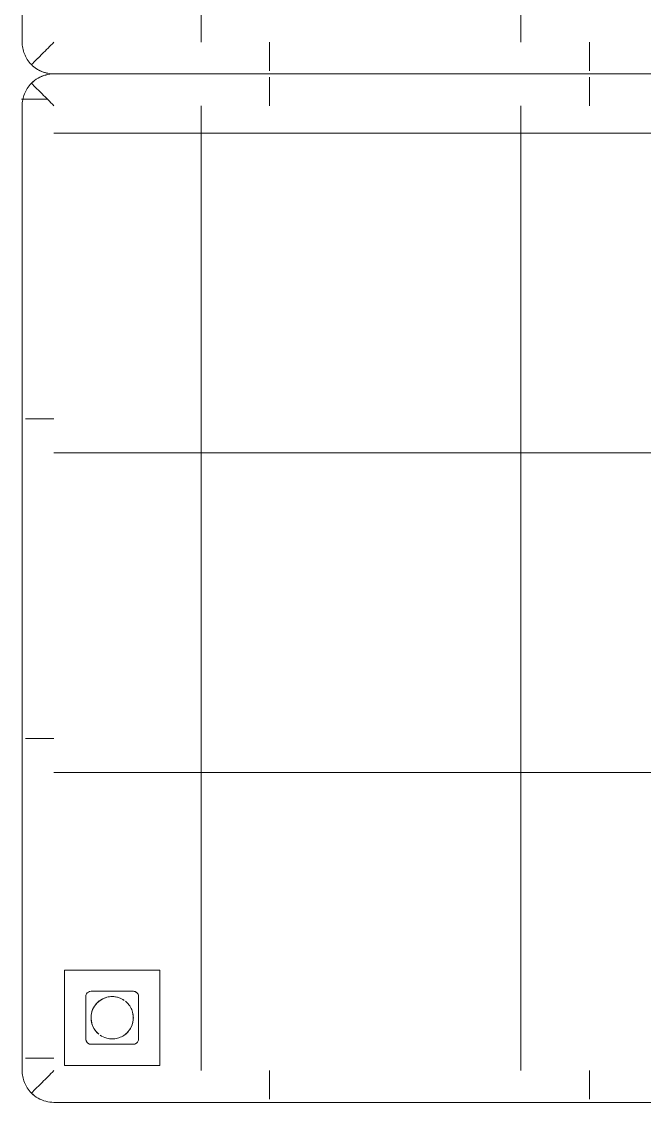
# Model space of a CAD drawing. Header units: inches. Extents: x 11834 to 13024, y -8101 to -6934.
# Drawn here: x 12360.21 to 12374.91, y -7358.3 to -7332.76 of the extents above; entities that cross this region are included whole.
import ezdxf

# ---------------------------------------------------------------- set-up
doc = ezdxf.new("R2010")
doc.units = ezdxf.units.IN
doc.header["$MEASUREMENT"] = 0
doc.layers.add('I-FURN', color=30, linetype='Continuous', lineweight=9)
pattern_1 = [(270, (7274.035, 12374.912), (7.554, 5e-16), []), (0, (7274.035, 12374.912), (0, 7.554), [])]

# ---------------------------------------------------------------- blocks, each defined once
blk = doc.blocks.new('FP_1_244-FIRST FLOOR POWER _ SIGNAL')
at = {"layer": 'I-FURN'}
for p, q in [((23.586, 14.693), (0.785, 14.693)), ((6.992, 14.333), (6.992, 14.618)), ((14.547, 14.333), (14.547, 14.618)), ((22.101, 14.333), (22.101, 14.618)), ((6.992, 13.943), (6.992, 14.333)), ((14.547, 13.943), (14.547, 14.333)), ((22.101, 13.943), (22.101, 14.333))]:
    blk.add_line(p, q, dxfattribs=at)
blk = doc.blocks.new('FP_1_246-FIRST FLOOR POWER _ SIGNAL')
at = {"layer": 'I-FURN'}
for p, q in [((0.035, 13.943), (0.035, -5.981)), ((0.242, 8.853), (0.11, 8.853)), ((0.395, 8.853), (0.242, 8.853)), ((0.785, 8.853), (0.395, 8.853)), ((0.395, 1.299), (0.11, 1.299)), ((0.785, 1.299), (0.395, 1.299)), ((0.216, -6.255), (0.043, -6.255)), ((0.499, -6.255), (0.216, -6.255))]:
    blk.add_line(p, q, dxfattribs=at)
blk = doc.blocks.new('FP_1_249-FIRST FLOOR POWER _ SIGNAL')
at = {"layer": 'I-FURN'}
for p, q in [((-0.715, 14.693), (-23.516, 14.693)), ((-23.224, 14.333), (-23.224, 14.618)), ((-15.67, 14.333), (-15.67, 14.618)), ((-8.116, 14.333), (-8.116, 14.618)), ((-0.562, 14.59), (-0.562, 14.706)), ((-0.562, 14.378), (-0.562, 14.59)), ((-23.224, 13.943), (-23.224, 14.333)), ((-15.67, 13.943), (-15.67, 14.333)), ((-8.116, 13.943), (-8.116, 14.333)), ((-0.562, 14.103), (-0.562, 14.378))]:
    blk.add_line(p, q, dxfattribs=at)
blk = doc.blocks.new('FP_1_250-FIRST FLOOR POWER _ SIGNAL')
at = {"layer": 'I-FURN'}
for p, q in [((-24.266, 13.943), (-24.266, -5.981)), ((-24.059, 8.853), (-24.191, 8.853)), ((-23.905, 8.853), (-24.059, 8.853)), ((-23.516, 8.853), (-23.905, 8.853)), ((-23.905, 1.299), (-24.191, 1.299)), ((-23.516, 1.299), (-23.905, 1.299)), ((-24.085, -6.255), (-24.258, -6.255)), ((-23.801, -6.255), (-24.085, -6.255))]:
    blk.add_line(p, q, dxfattribs=at)
blk = doc.blocks.new('FP_1_251-FIRST FLOOR POWER _ SIGNAL')
at = {"layer": 'I-FURN'}
for p, q in [((0.035, -5.981), (0.035, 13.943)), ((-0.325, 8.853), (-0.715, 8.853)), ((-0.172, 8.853), (-0.325, 8.853)), ((-0.04, 8.853), (-0.171, 8.853)), ((-0.325, 1.299), (-0.715, 1.299)), ((-0.04, 1.299), (-0.325, 1.299)), ((-0.146, -6.255), (-0.429, -6.255)), ((0.028, -6.255), (-0.146, -6.255))]:
    blk.add_line(p, q, dxfattribs=at)
blk = doc.blocks.new('FP_1_267-FIRST FLOOR POWER _ SIGNAL')
at = {"layer": 'I-FURN'}
for p, q in [((23.586, 14.693), (0.785, 14.693)), ((6.992, 14.572), (6.992, 14.618)), ((14.547, 14.352), (14.547, 14.572)), ((22.101, 14.578), (22.101, 14.618)), ((22.101, 14.482), (22.101, 14.572)), ((6.992, 14.352), (6.992, 14.545)), ((6.992, 14.053), (6.992, 14.315)), ((14.547, 13.943), (14.547, 14.333)), ((22.101, 14.362), (22.101, 14.474)), ((22.101, 14.23), (22.101, 14.333)), ((22.101, 14.093), (22.101, 14.22)), ((22.101, 13.952), (22.101, 14.083)), ((6.992, 13.943), (6.992, 14.044))]:
    blk.add_line(p, q, dxfattribs=at)
blk = doc.blocks.new('FP_1_268-FIRST FLOOR POWER _ SIGNAL')
at = {"layer": 'I-FURN'}
for p, q in [((0.035, 13.943), (0.035, -5.209)), ((0.149, 8.853), (0.11, 8.853)), ((0.242, 8.853), (0.173, 8.853)), ((0.388, 8.853), (0.269, 8.853)), ((0.649, 8.853), (0.395, 8.853)), ((0.785, 8.853), (0.676, 8.853)), ((0.19, 1.299), (0.131, 1.299)), ((0.395, 1.299), (0.191, 1.299)), ((0.655, 1.299), (0.404, 1.299)), ((0.785, 1.299), (0.676, 1.299))]:
    blk.add_line(p, q, dxfattribs=at)
blk = doc.blocks.new('FP_1_271-FIRST FLOOR POWER _ SIGNAL')
at = {"layer": 'I-FURN'}
for p, q in [((-0.715, 14.693), (-23.516, 14.693)), ((-23.224, 14.572), (-23.224, 14.618)), ((-23.224, 14.474), (-23.224, 14.569)), ((-15.67, 14.352), (-15.67, 14.617)), ((-8.116, 14.352), (-8.116, 14.572)), ((-0.562, 14.676), (-0.562, 14.706)), ((-0.562, 14.641), (-0.562, 14.676)), ((-0.562, 14.59), (-0.562, 14.64)), ((-0.562, 14.475), (-0.562, 14.572)), ((-23.224, 14.352), (-23.224, 14.469)), ((-23.224, 14.22), (-23.224, 14.333)), ((-15.67, 14.053), (-15.67, 14.306)), ((-8.116, 13.943), (-8.116, 14.333)), ((-0.562, 14.378), (-0.562, 14.474)), ((-0.562, 14.221), (-0.562, 14.352)), ((-23.224, 14.083), (-23.224, 14.217)), ((-23.224, 13.943), (-23.224, 14.053)), ((-0.562, 14.103), (-0.562, 14.22)), ((-15.67, 13.943), (-15.67, 14.034))]:
    blk.add_line(p, q, dxfattribs=at)
blk = doc.blocks.new('FP_1_272-FIRST FLOOR POWER _ SIGNAL')
at = {"layer": 'I-FURN'}
for p, q in [((-24.266, 13.943), (-24.266, -5.209)), ((-24.059, 8.853), (-24.147, 8.853)), ((-23.913, 8.853), (-24.032, 8.853)), ((-23.651, 8.853), (-23.905, 8.853)), ((-23.516, 8.853), (-23.625, 8.853)), ((-23.905, 1.299), (-24.179, 1.299)), ((-23.645, 1.299), (-23.897, 1.299)), ((-23.516, 1.299), (-23.625, 1.299))]:
    blk.add_line(p, q, dxfattribs=at)
blk = doc.blocks.new('FP_1_273-FIRST FLOOR POWER _ SIGNAL')
at = {"layer": 'I-FURN'}
for p, q in [((0.035, -5.209), (0.035, 13.943)), ((-0.605, 8.853), (-0.715, 8.853)), ((-0.325, 8.853), (-0.579, 8.853)), ((-0.199, 8.853), (-0.318, 8.853)), ((-0.084, 8.853), (-0.172, 8.853)), ((-0.605, 1.299), (-0.715, 1.299)), ((-0.334, 1.299), (-0.585, 1.299)), ((-0.051, 1.299), (-0.325, 1.299))]:
    blk.add_line(p, q, dxfattribs=at)
blk = doc.blocks.new('Kimball - Villa - Lounges Privacy Back Without Arms - K602FPB-V229-FIRST FLOOR POWER _ SIGNAL')
at = {"layer": 'I-FURN'}
h = blk.add_hatch(dxfattribs=at)
h.set_pattern_fill('FP1_12', color=256, style=0, pattern_type=2)
h.set_pattern_definition(pattern_1)
h.paths.add_polyline_path([(-23.516, 11.443), (-23.516, -4.567), (-0.715, -4.567), (-0.715, 13.943), (-23.516, 13.943), (-23.516, 13.693)], flags=0)
h.paths.add_polyline_path([(-23.391, 11.443), (-23.391, 13.693), (-21.141, 13.693), (-21.141, 11.443), (-23.144, 11.443)], flags=0)
h = blk.add_hatch(dxfattribs=at)
h.set_pattern_fill('FP1_12', color=256, style=0, pattern_type=2)
h.set_pattern_definition(pattern_1)
h.paths.add_polyline_path([(0.785, 13.943), (0.785, -4.567), (23.586, -4.567), (23.586, 13.943), (1.15, 13.943)], flags=0)
h.paths.add_polyline_path([(21.141, 11.443), (21.141, 13.693), (23.391, 13.693), (23.391, 11.443)], flags=0)
for p, q in [((-21.141, 13.693), (-23.391, 13.693)), ((-23.391, 13.693), (-23.391, 11.443)), ((-23.391, 11.443), (-23.391, 13.693)), ((-23.391, 13.693), (-21.141, 13.693)), ((-21.141, 11.443), (-21.141, 13.693)), ((-21.141, 13.693), (-21.141, 11.443)), ((-22.891, 13.068), (-22.891, 12.068)), ((-22.891, 12.068), (-22.891, 13.068)), ((-21.766, 13.193), (-22.766, 13.193)), ((-22.766, 13.193), (-21.766, 13.193)), ((-21.641, 12.068), (-21.641, 13.068)), ((-21.641, 13.068), (-21.641, 12.068)), ((-22.766, 11.943), (-21.766, 11.943)), ((-21.766, 11.943), (-22.766, 11.943)), ((-23.391, 11.443), (-21.141, 11.443)), ((-21.141, 11.443), (-23.391, 11.443))]:
    blk.add_line(p, q, dxfattribs=at)
for centre, radius, start, end in [((-22.766, 13.068), 0.125, 90, 180), ((-22.766, 13.068), 0.125, 150, 180), ((-22.766, 13.068), 0.125, 135, 150), ((-22.766, 13.068), 0.125, 120, 135), ((-22.766, 13.068), 0.125, 90, 120), ((-22.266, 12.568), 0.5, 90, 141.3467), ((-22.266, 12.568), 0.5, 105, 120), ((-22.266, 12.568), 0.5, 15, 105), ((-22.266, 12.568), 0.5, 45, 90), ((-21.766, 13.068), 0.125, 30, 90), ((-21.766, 13.068), 0.125, 75, 90), ((-21.766, 13.068), 0.125, 60, 75), ((-21.766, 13.068), 0.125, 360, 60), ((-21.766, 13.068), 0.125, 360, 30), ((-22.266, 12.568), 0.5, 145.2452, 165), ((-22.266, 12.568), 0.5, 145.2452, 165), ((-22.266, 12.568), 0.5, 120, 141.3467), ((-22.266, 12.568), 0.5, 15, 45), ((-22.266, 12.568), 0.5, 165, 180), ((-22.266, 12.568), 0.5, 165, 180), ((-22.266, 12.568), 0.5, 180, 195), ((-22.266, 12.568), 0.5, 180, 195), ((-22.266, 12.568), 0.5, 325.2452, 360), ((-22.266, 12.568), 0.5, 330, 0), ((-22.266, 12.568), 0.5, 0, 15), ((-22.266, 12.568), 0.5, 0, 15), ((-22.266, 12.568), 0.5, 195, 210), ((-22.266, 12.568), 0.5, 195, 225), ((-22.266, 12.568), 0.5, 210, 285), ((-22.266, 12.568), 0.5, 325.2452, 330), ((-22.766, 12.068), 0.125, 180, 195), ((-22.766, 12.068), 0.125, 180, 195), ((-22.766, 12.068), 0.125, 195, 225), ((-22.766, 12.068), 0.125, 195, 210), ((-22.766, 12.068), 0.125, 210, 240), ((-22.266, 12.568), 0.5, 225, 240), ((-22.266, 12.568), 0.5, 240, 255), ((-22.266, 12.568), 0.5, 255, 270), ((-22.266, 12.568), 0.5, 270, 285), ((-22.266, 12.568), 0.5, 285, 315), ((-22.266, 12.568), 0.5, 285, 315), ((-22.266, 12.568), 0.5, 315, 321.3467), ((-22.266, 12.568), 0.5, 315, 321.3467), ((-21.766, 12.068), 0.125, 285, 360), ((-21.766, 12.068), 0.125, 315, 330), ((-21.766, 12.068), 0.125, 330, 345), ((-21.766, 12.068), 0.125, 345, 360), ((-22.766, 12.068), 0.125, 225, 255), ((-22.766, 12.068), 0.125, 240, 255), ((-22.766, 12.068), 0.125, 255, 270), ((-22.766, 12.068), 0.125, 255, 270), ((-21.766, 12.068), 0.125, 270, 300), ((-21.766, 12.068), 0.125, 270, 285), ((-21.766, 12.068), 0.125, 300, 315)]:
    blk.add_arc(centre, radius, start, end, dxfattribs=at)
for points, knots in [([(-23.516, 14.693), (-23.563, 14.693), (-23.656, 14.685), (-23.771, 14.652), (-23.86, 14.611), (-23.946, 14.561), (-24.007, 14.512), (-24.046, 14.474)], [0, 0, 0, 0, 0.25, 0.5, 0.625, 0.75, 1, 1, 1, 1]), ([(-23.516, 14.693), (-23.563, 14.693), (-23.656, 14.685), (-23.771, 14.652), (-23.86, 14.611), (-23.946, 14.561), (-24.007, 14.512), (-24.046, 14.474)], [0, 0, 0, 0, 0.25, 0.5, 0.625, 0.75, 1, 1, 1, 1]), ([(-24.046, 14.474), (-24.007, 14.512), (-23.946, 14.561), (-23.86, 14.611), (-23.771, 14.652), (-23.702, 14.671), (-23.655, 14.68)], [0, 0, 0, 0, 0.25, 0.375, 0.5, 0.75, 0.75, 0.75, 0.75]), ([(-24.046, 14.474), (-24.007, 14.512), (-23.946, 14.561), (-23.86, 14.611), (-23.771, 14.652), (-23.702, 14.671), (-23.655, 14.68)], [0, 0, 0, 0, 0.25, 0.375, 0.5, 0.75, 0.75, 0.75, 0.75]), ([(-0.185, 14.474), (-0.223, 14.512), (-0.284, 14.561), (-0.371, 14.611), (-0.46, 14.652), (-0.575, 14.685), (-0.668, 14.693), (-0.715, 14.693)], [0, 0, 0, 0, 0.25, 0.375, 0.5, 0.75, 1, 1, 1, 1]), ([(-0.185, 14.474), (-0.223, 14.512), (-0.284, 14.561), (-0.371, 14.611), (-0.46, 14.652), (-0.575, 14.685), (-0.668, 14.693), (-0.715, 14.693)], [0, 0, 0, 0, 0.25, 0.375, 0.5, 0.75, 1, 1, 1, 1]), ([(-0.715, 14.693), (-0.668, 14.693), (-0.575, 14.685), (-0.46, 14.652), (-0.371, 14.611), (-0.284, 14.561), (-0.223, 14.512), (-0.185, 14.474)], [0, 0, 0, 0, 0.25, 0.5, 0.625, 0.75, 1, 1, 1, 1]), ([(0.785, 14.693), (0.738, 14.693), (0.645, 14.685), (0.53, 14.652), (0.441, 14.611), (0.354, 14.561), (0.294, 14.512), (0.255, 14.474)], [0, 0, 0, 0, 0.25, 0.5, 0.625, 0.75, 1, 1, 1, 1]), ([(0.255, 14.474), (0.294, 14.512), (0.354, 14.561), (0.441, 14.611), (0.53, 14.652), (0.645, 14.685), (0.738, 14.693), (0.785, 14.693)], [0, 0, 0, 0, 0.25, 0.375, 0.5, 0.75, 1, 1, 1, 1]), ([(0.785, 14.693), (0.738, 14.693), (0.645, 14.685), (0.53, 14.652), (0.441, 14.611), (0.354, 14.561), (0.294, 14.512), (0.255, 14.474)], [0, 0, 0, 0, 0.25, 0.5, 0.625, 0.75, 1, 1, 1, 1]), ([(0.255, 14.474), (0.294, 14.512), (0.354, 14.561), (0.441, 14.611), (0.53, 14.652), (0.645, 14.685), (0.738, 14.693), (0.785, 14.693)], [0, 0, 0, 0, 0.25, 0.375, 0.5, 0.75, 1, 1, 1, 1]), ([(-24.046, 14.474), (-24.007, 14.436), (-23.946, 14.374), (-23.86, 14.287), (-23.771, 14.198), (-23.656, 14.084), (-23.563, 13.99), (-23.516, 13.943)], [0, 0, 0, 0, 0.25, 0.375, 0.5, 0.75, 1, 1, 1, 1]), ([(-23.516, 13.943), (-23.563, 13.99), (-23.656, 14.084), (-23.771, 14.198), (-23.86, 14.287), (-23.946, 14.374), (-24.007, 14.436), (-24.046, 14.474)], [0, 0, 0, 0, 0.25, 0.5, 0.625, 0.75, 1, 1, 1, 1]), ([(-24.046, 14.474), (-24.007, 14.436), (-23.946, 14.374), (-23.86, 14.287), (-23.771, 14.198), (-23.656, 14.084), (-23.563, 13.99), (-23.516, 13.943)], [0, 0, 0, 0, 0.25, 0.375, 0.5, 0.75, 1, 1, 1, 1]), ([(-23.655, 14.083), (-23.702, 14.13), (-23.771, 14.198), (-23.86, 14.287), (-23.946, 14.374), (-24.007, 14.436), (-24.046, 14.474)], [0.25, 0.25, 0.25, 0.25, 0.5, 0.625, 0.75, 1, 1, 1, 1]), ([(-0.715, 13.943), (-0.668, 13.99), (-0.575, 14.084), (-0.46, 14.198), (-0.371, 14.287), (-0.284, 14.374), (-0.223, 14.436), (-0.185, 14.474)], [0, 0, 0, 0, 0.25, 0.5, 0.625, 0.75, 1, 1, 1, 1]), ([(-0.185, 14.474), (-0.223, 14.436), (-0.284, 14.374), (-0.371, 14.287), (-0.46, 14.198), (-0.575, 14.084), (-0.668, 13.99), (-0.715, 13.943)], [0, 0, 0, 0, 0.25, 0.375, 0.5, 0.75, 1, 1, 1, 1]), ([(-0.715, 13.943), (-0.668, 13.99), (-0.575, 14.084), (-0.46, 14.198), (-0.371, 14.287), (-0.284, 14.374), (-0.223, 14.436), (-0.185, 14.474)], [0, 0, 0, 0, 0.25, 0.5, 0.625, 0.75, 1, 1, 1, 1]), ([(-0.185, 14.474), (-0.223, 14.436), (-0.284, 14.374), (-0.371, 14.287), (-0.46, 14.198), (-0.575, 14.084), (-0.668, 13.99), (-0.715, 13.943)], [0, 0, 0, 0, 0.25, 0.375, 0.5, 0.75, 1, 1, 1, 1]), ([(0.255, 14.474), (0.294, 14.436), (0.354, 14.374), (0.441, 14.287), (0.53, 14.198), (0.645, 14.084), (0.738, 13.99), (0.785, 13.943)], [0, 0, 0, 0, 0.25, 0.375, 0.5, 0.75, 1, 1, 1, 1]), ([(0.255, 14.474), (0.294, 14.436), (0.354, 14.374), (0.441, 14.287), (0.53, 14.198), (0.645, 14.084), (0.738, 13.99), (0.785, 13.943)], [0, 0, 0, 0, 0.25, 0.375, 0.5, 0.75, 1, 1, 1, 1]), ([(0.785, 13.943), (0.738, 13.99), (0.645, 14.084), (0.53, 14.198), (0.441, 14.287), (0.354, 14.374), (0.294, 14.436), (0.255, 14.474)], [0, 0, 0, 0, 0.25, 0.5, 0.625, 0.75, 1, 1, 1, 1]), ([(0.785, 13.943), (0.738, 13.99), (0.645, 14.084), (0.53, 14.198), (0.441, 14.287), (0.398, 14.331), (0.376, 14.352)], [0, 0, 0, 0, 0.25, 0.5, 0.625, 0.75, 0.75, 0.75, 0.75])]:
    blk.add_open_spline(points, degree=3, knots=knots, dxfattribs=at)
for points in [[(-23.655, 14.68), (-23.609, 14.689), (-23.563, 14.693), (-23.516, 14.693)], [(-23.655, 14.68), (-23.609, 14.689), (-23.563, 14.693), (-23.516, 14.693)], [(-0.715, 14.693), (-0.668, 14.693), (-0.575, 14.685), (-0.483, 14.658), (-0.438, 14.64)], [(-0.438, 14.64), (-0.415, 14.631), (-0.371, 14.611), (-0.327, 14.587), (-0.306, 14.572)], [(-0.306, 14.572), (-0.264, 14.545), (-0.223, 14.512), (-0.185, 14.474)], [(-24.046, 14.474), (-24.092, 14.427), (-24.173, 14.323), (-24.248, 14.14), (-24.266, 14.009), (-24.266, 13.943)], [(-24.266, 13.943), (-24.266, 14.01), (-24.248, 14.139), (-24.173, 14.323), (-24.092, 14.426), (-24.046, 14.474)], [(-24.046, 14.474), (-24.092, 14.427), (-24.173, 14.323), (-24.248, 14.14), (-24.266, 14.009), (-24.266, 13.943)], [(-24.266, 13.943), (-24.266, 14.01), (-24.248, 14.139), (-24.173, 14.323), (-24.092, 14.426), (-24.046, 14.474)], [(0.01, 14.137), (-0.007, 14.201), (-0.058, 14.323), (-0.138, 14.427), (-0.185, 14.474)], [(-0.185, 14.474), (-0.138, 14.426), (-0.058, 14.323), (0.018, 14.139), (0.035, 14.01), (0.035, 13.943)], [(-0.185, 14.474), (-0.138, 14.426), (-0.058, 14.323), (0.018, 14.139), (0.035, 14.01), (0.035, 13.943)], [(-0.185, 14.474), (-0.138, 14.427), (-0.058, 14.323), (0.018, 14.14), (0.035, 14.009), (0.035, 13.943)], [(0.035, 13.943), (0.035, 13.993), (0.045, 14.091), (0.088, 14.232), (0.157, 14.363), (0.22, 14.438), (0.255, 14.474)], [(0.035, 13.943), (0.035, 13.993), (0.045, 14.091), (0.088, 14.232), (0.157, 14.363), (0.22, 14.438), (0.255, 14.474)], [(0.035, 13.943), (0.035, 13.993), (0.045, 14.091), (0.088, 14.232), (0.157, 14.363), (0.22, 14.439), (0.255, 14.474)], [(0.136, 14.318), (0.13, 14.309), (0.125, 14.299), (0.119, 14.29)], [(0.255, 14.474), (0.219, 14.437), (0.186, 14.397), (0.158, 14.355)], [(0.376, 14.352), (0.334, 14.395), (0.294, 14.436), (0.255, 14.474)], [(-23.516, 13.943), (-23.563, 13.99), (-23.609, 14.037), (-23.655, 14.083)], [(0.035, 13.943), (0.035, 14.009), (0.027, 14.074), (0.01, 14.137)], [(0.043, 14.054), (0.038, 14.017), (0.035, 13.98), (0.035, 13.943)], [(0.056, 14.118), (0.051, 14.097), (0.048, 14.076), (0.046, 14.054)], [(0.07, 14.169), (0.067, 14.158), (0.063, 14.148), (0.061, 14.137)], [(0.086, 14.216), (0.08, 14.2), (0.074, 14.185), (0.069, 14.169)], [(0.12, 14.29), (0.107, 14.266), (0.095, 14.241), (0.085, 14.216)]]:
    blk.add_open_spline(points, degree=3, dxfattribs=at)
for name in ['FP_1_249-FIRST FLOOR POWER _ SIGNAL', 'FP_1_271-FIRST FLOOR POWER _ SIGNAL', 'FP_1_244-FIRST FLOOR POWER _ SIGNAL', 'FP_1_267-FIRST FLOOR POWER _ SIGNAL', 'FP_1_250-FIRST FLOOR POWER _ SIGNAL', 'FP_1_272-FIRST FLOOR POWER _ SIGNAL', 'FP_1_251-FIRST FLOOR POWER _ SIGNAL', 'FP_1_273-FIRST FLOOR POWER _ SIGNAL', 'FP_1_246-FIRST FLOOR POWER _ SIGNAL', 'FP_1_268-FIRST FLOOR POWER _ SIGNAL']:
    blk.add_blockref(name, (0, 0), dxfattribs=at)

msp = doc.modelspace()

# ---------------------------------------------------------------- block references
at = {"layer": 'I-FURN', "rotation": 89.99999999999928}
msp.add_blockref('Kimball - Villa - Lounges Privacy Back Without Arms - K602FPB-V229-FIRST FLOOR POWER _ SIGNAL', (12374.912, -7334.035), dxfattribs=at)

doc.saveas('drawing.dxf')
